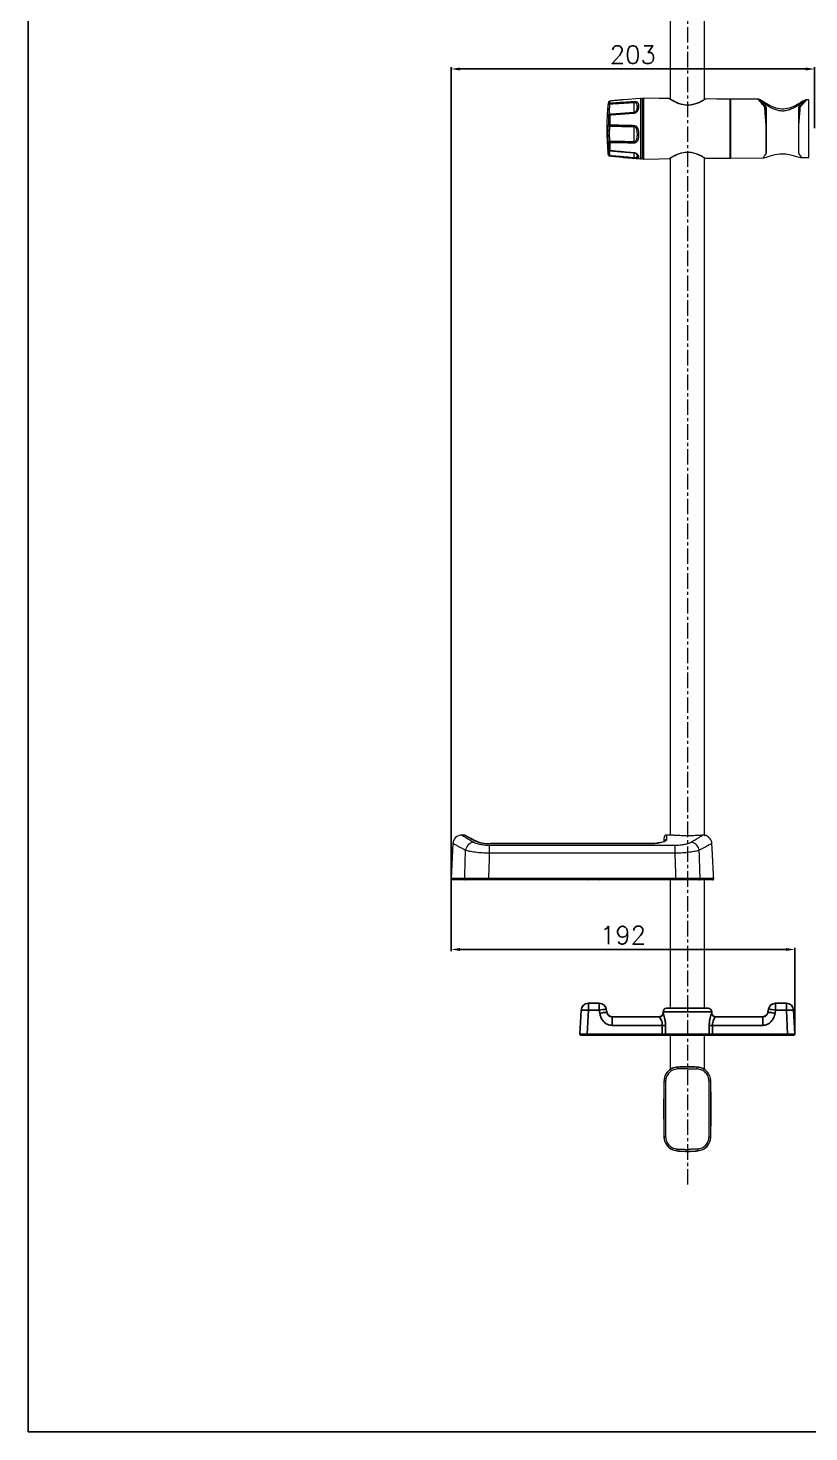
# Model space of a CAD drawing. Extents: x 277 to 1117, y -415 to 773.
# Drawn here: x 277 to 713, y -415 to 369 of the extents above; entities that cross this region are included whole.
import ezdxf

# ---------------------------------------------------------------- set-up
doc = ezdxf.new("R2010")
doc.units = 0
doc.header["$LTSCALE"] = 23.1
doc.header["$MEASUREMENT"] = 0
doc.linetypes.add('CENTER', pattern=[0.6, 0.375, -0.075, 0.075, -0.075])
doc.layers.get('0').update_dxf_attribs({"linetype": 'CONTINUOUS'})
doc.layers.get('Defpoints').update_dxf_attribs({"linetype": 'CONTINUOUS'})
doc.styles.get("Standard").update_dxf_attribs({"font": 'txt.shx', "bigfont": 'whgtxt.shx'})
doc.dimstyles.get("Standard").update_dxf_attribs({"dimtxt": 2.5, "dimasz": 0.18, "dimexe": 0.18, "dimexo": 0.0625, "dimgap": 0.09, "dimtad": 0, "dimtih": 1, "dimtoh": 1, "dimdec": 4, "dimzin": 0, "dimdsep": 46, "dimtxsty": 'Standard', "dimcen": 0.09, "dimadec": 0, "dimazin": 0, "dimtp": 0.001, "dimtm": 0.001, "dimtfac": 1, "dimtdec": 4, "dimtofl": 0, "dimtmove": 0, "dimatfit": 0, "dimfxl": 0, "dimtolj": 1, "dimtzin": 0, "dimarcsym": 0})

# ---------------------------------------------------------------- blocks, each defined once
blk = doc.blocks.new('*D91')
at = {"color": 2, "lineweight": -2, "transparency": 16777216}
for p, q in [((513.45, -105.69), (513.45, 346.94)), ((518.45, 345.94), (711.36, 345.94)), ((716.36, 312.95), (716.36, 346.94))]:
    blk.add_line(p, q, dxfattribs=at)
at = {"color": 2, "transparency": 16777216}
for points in [[(518.45, 346.77), (518.45, 345.1), (513.45, 345.94)], [(711.36, 346.77), (711.36, 345.1), (716.36, 345.94)]]:
    blk.add_solid(points, dxfattribs=at)
at = {"layer": 'Defpoints', "color": 0, "transparency": 16777216}
for p in [(716.36, 345.94), (716.36, 312.65), (513.45, -105.99)]:
    blk.add_point(p, dxfattribs=at)
at = {"color": 2, "transparency": 16777216, "insert": (614.9, 353.94), "char_height": 10, "attachment_point": 5}
blk.add_mtext('\\A1;203', dxfattribs=at)
blk = doc.blocks.new('*D92')
at = {"color": 2, "lineweight": -2, "transparency": 16777216}
for p, q in [((513.45, -105.99), (513.45, -146.61)), ((518.45, -145.61), (700.33, -145.61)), ((705.33, -192.57), (705.33, -144.61))]:
    blk.add_line(p, q, dxfattribs=at)
at = {"color": 2, "transparency": 16777216}
for points in [[(518.45, -144.78), (518.45, -146.44), (513.45, -145.61)], [(700.33, -144.78), (700.33, -146.44), (705.33, -145.61)]]:
    blk.add_solid(points, dxfattribs=at)
at = {"layer": 'Defpoints', "color": 0, "transparency": 16777216}
for p in [(513.45, -105.69), (705.33, -145.61), (705.33, -192.87)]:
    blk.add_point(p, dxfattribs=at)
at = {"color": 2, "transparency": 16777216, "insert": (609.39, -137.61), "char_height": 10, "attachment_point": 5}
blk.add_mtext('\\A1;192', dxfattribs=at)

msp = doc.modelspace()

# ---------------------------------------------------------------- linework, layer by layer
at = {"color": 1, "linetype": 'CENTER', "lineweight": 0}
msp.add_line((645.365, 577.236), (645.365, -277.065), dxfattribs=at)
at = {"color": 7, "linetype": 'Continuous', "lineweight": 15}
for p, q in [((635.815, 404.032), (635.815, 329.069)), ((654.915, 328.816), (654.915, 404.031)), ((619.27, 329.552), (609.775, 328.721)), ((620.862, 329.642), (620.862, 295.652)), ((635.235, 329.374), (635.242, 329.37)), ((655.478, 329.166), (655.477, 329.165)), ((601.255, 327.18), (601.255, 326.131)), ((620.357, 296.152), (620.357, 329.142)), ((685.028, 329.01), (669.357, 329.147)), ((669.357, 329.147), (669.357, 296.167)), ((707.371, 324.211), (707.373, 324.124)), ((713.193, 328.764), (711.679, 328.778)), ((707.357, 313.449), (707.357, 298.935)), ((601.195, 298.605), (601.203, 298.551)), ((601.203, 298.551), (601.283, 297.995)), ((689.357, 298.741), (689.341, 298.686)), ((707.365, 298.878), (707.357, 298.935)), ((707.361, 298.906), (707.361, 298.878)), ((707.495, 298.619), (707.372, 298.824)), ((609.775, 296.573), (619.27, 295.742)), ((619.27, 296.625), (619.27, 295.742)), ((635.211, 295.904), (635.215, 295.906)), ((635.815, 296.232), (635.815, -81.765)), ((654.915, -81.937), (654.915, 296.421)), ((655.494, 296.117), (655.499, 296.114)), ((669.357, 296.147), (688.282, 296.312)), ((669.357, 296.167), (669.357, 296.147)), ((708.442, 296.488), (713.193, 296.53)), ((520.866, -81.725), (519.459, -81.725)), ((521.417, -81.83), (520.865, -81.725)), ((632.365, -85.681), (632.365, -83.225)), ((635.316, -81.725), (633.865, -81.725)), ((514.47, -86.462), (513.447, -105.989)), ((624.365, -86.478), (535.73, -86.478)), ((521.699, -106.725), (514.146, -106.725)), ((638.996, -106.725), (534.533, -106.725)), ((635.815, -106.725), (635.115, -106.725)), ((635.815, -106.725), (635.815, -178.394)), ((659.351, -106.725), (651.83, -106.725)), ((654.915, -178.394), (654.915, -106.725)), ((659.351, -106.725), (656.931, -106.725)), ((660.057, -106.025), (660.056, -105.989)), ((660.056, -105.989), (660.056, -105.989)), ((660.057, -106.025), (660.057, -106.025)), ((635.815, -193.394), (635.815, -212.52)), ((654.915, -212.543), (654.915, -193.394)), ((643.117, -258.28), (643.117, -258.28))]:
    msp.add_line(p, q, dxfattribs=at)
at = {"color": 2, "linetype": 'Continuous', "lineweight": 15}
for p, q in [((619.27, 329.552), (619.27, 296.625)), ((602.16, 328.053), (602.16, 326.941)), ((615.531, 327.295), (615.531, 321.609)), ((669.159, 312.615), (669.159, 329.153)), ((713.193, 313.447), (713.193, 328.764)), ((601.255, 319.718), (601.255, 314.691)), ((602.16, 320.143), (602.16, 314.814)), ((615.531, 313.75), (615.531, 305.321)), ((669.159, 296.141), (669.159, 312.615)), ((713.193, 296.53), (713.193, 313.447)), ((601.255, 305.185), (601.255, 301.207)), ((602.16, 304.737), (602.16, 300.519)), ((615.531, 299.186), (615.531, 296.359)), ((633.865, -84.211), (633.865, -81.725)), ((534.997, -91.893), (534.997, -87.381)), ((534.997, -87.381), (638.533, -87.381)), ((638.533, -91.893), (534.997, -91.893)), ((535.73, -86.536), (535.73, -86.478)), ((535.73, -86.536), (624.365, -86.536)), ((624.365, -86.478), (624.365, -86.536)), ((638.533, -91.893), (638.533, -87.381)), ((521.071, -105.989), (513.447, -105.989)), ((534.533, -106.725), (534.533, -105.989)), ((638.996, -105.989), (534.533, -105.989)), ((638.996, -106.725), (638.996, -105.989)), ((660.056, -105.989), (652.458, -105.989))]:
    msp.add_line(p, q, dxfattribs=at)
for p, q in [((590.082, -107.264), (590.082, -107.254)), ((596.133, -107.254), (596.135, -107.264)), ((586.087, -179.443), (585.384, -192.867)), ((596.133, -175.644), (590.082, -175.644)), ((596.135, -175.654), (590.082, -175.654)), ((600.376, -180.673), (600.074, -178.958)), ((633.771, -178.394), (645.356, -178.394)), ((645.356, -178.394), (656.941, -178.394)), ((690.336, -180.673), (690.638, -178.958)), ((694.579, -175.644), (694.577, -175.654)), ((694.577, -175.654), (700.63, -175.654)), ((700.63, -175.644), (694.579, -175.644)), ((700.63, -175.654), (700.63, -175.644)), ((704.625, -179.443), (705.328, -192.867)), ((629.759, -183.144), (603.329, -183.144)), ((629.759, -183.144), (603.329, -183.144)), ((631.772, -180.359), (631.757, -181.178)), ((658.955, -181.179), (658.94, -180.359)), ((687.383, -183.144), (660.953, -183.144)), ((660.953, -183.144), (687.383, -183.144)), ((589.381, -193.394), (585.883, -193.394)), ((657.141, -193.394), (633.571, -193.394)), ((701.331, -193.394), (659.355, -193.394)), ((704.829, -193.394), (701.331, -193.394))]:
    msp.add_line(p, q)
at = {"color": 2}
for p, q in [((589.381, -192.876), (590.082, -179.513)), ((590.082, -175.654), (590.082, -179.513)), ((590.082, -179.513), (596.135, -179.513)), ((596.135, -175.654), (596.135, -179.513)), ((596.135, -179.513), (596.437, -181.228)), ((694.577, -179.513), (694.275, -181.228)), ((694.577, -175.654), (694.577, -179.513)), ((700.63, -179.513), (694.577, -179.513)), ((700.63, -175.654), (700.63, -179.513)), ((701.331, -192.876), (700.63, -179.513)), ((603.329, -187.969), (631.365, -187.969)), ((658.94, -180.359), (631.772, -180.359)), ((687.383, -187.969), (659.347, -187.969)), ((589.381, -192.876), (589.381, -193.394)), ((589.381, -192.876), (631.357, -192.876)), ((631.357, -193.394), (589.381, -193.394)), ((631.357, -192.876), (631.357, -193.394)), ((633.128, -192.885), (657.584, -192.885)), ((659.355, -193.394), (659.355, -192.876)), ((659.355, -192.876), (701.331, -192.876)), ((701.331, -193.394), (701.331, -192.876))]:
    msp.add_line(p, q, dxfattribs=at)
msp.add_lwpolyline([(277.37, -414.94), (1117.37, -414.94), (1117.37, 773.06), (277.37, 773.06)], close=True)
at = {"color": 7, "linetype": 'Continuous', "lineweight": 15, "flags": 128}
for points in [[(635.235, 329.392), (629.637, 329.477), (620.862, 329.642)], [(639.376, 327.078), (639.053, 327.226), (637.835, 327.832), (636.792, 328.412), (636.346, 328.676), (635.968, 328.907), (635.651, 329.105), (635.416, 329.254), (635.221, 329.382), (635.235, 329.374)], [(655.329, 329.117), (655.327, 329.116), (655.298, 329.099), (655.199, 329.04), (655.029, 328.942), (654.792, 328.804), (654.49, 328.63), (654.128, 328.424), (653.71, 328.189), (653.201, 327.913), (652.626, 327.617), (651.988, 327.312), (651.294, 327.007), (650.553, 326.716), (649.777, 326.448), (648.974, 326.213), (648.24, 326.037), (647.438, 325.892), (646.636, 325.796), (645.832, 325.749), (645.037, 325.752), (644.262, 325.806), (643.502, 325.906), (642.735, 326.052), (641.965, 326.242), (641.203, 326.471), (640.456, 326.733), (639.723, 327.024), (639.017, 327.332), (638.354, 327.649), (637.742, 327.962), (637.193, 328.26), (636.713, 328.533), (636.305, 328.774), (635.971, 328.975), (635.737, 329.116), (635.553, 329.226), (635.432, 329.296), (635.387, 329.321), (635.366, 329.332), (635.336, 329.345), (635.311, 329.353), (635.275, 329.361), (635.242, 329.363)], [(655.478, 329.159), (655.459, 329.16), (655.41, 329.151), (655.373, 329.139), (655.353, 329.13), (655.346, 329.126), (655.343, 329.125), (655.34, 329.123), (655.337, 329.122), (655.335, 329.12), (655.329, 329.117), (655.273, 329.084), (655.147, 329.009), (654.954, 328.893), (654.698, 328.739), (654.384, 328.551), (653.989, 328.321), (653.525, 328.061), (652.994, 327.777), (652.395, 327.478), (651.735, 327.171), (651.021, 326.869), (650.265, 326.582), (649.477, 326.322), (648.672, 326.101), (647.86, 325.925), (647.045, 325.799), (646.241, 325.725), (645.454, 325.705), (644.681, 325.735), (643.902, 325.813), (643.119, 325.937), (642.342, 326.106), (642.069, 326.176), (641.65, 326.295), (640.874, 326.544), (640.126, 326.821), (639.407, 327.121), (638.726, 327.435), (638.091, 327.753), (637.509, 328.064), (636.99, 328.357), (636.538, 328.621), (636.203, 328.82), (635.911, 328.995), (635.683, 329.134), (635.519, 329.234), (635.431, 329.29), (635.411, 329.303), (635.412, 329.302)], [(655.477, 329.165), (655.445, 329.144), (655.184, 328.978), (654.718, 328.692), (654.056, 328.302), (653.204, 327.832), (652.073, 327.266), (650.73, 326.689), (649.504, 326.262), (648.147, 325.913), (647.302, 325.765), (645.98, 325.647), (644.603, 325.672), (643.287, 325.837), (641.994, 326.129), (640.639, 326.565), (639.376, 327.078)], [(655.519, 329.185), (655.406, 329.164), (655.3, 329.096)], [(669.159, 329.153), (661.835, 329.16), (655.477, 329.187)], [(601.221, 326.869), (601.203, 326.742), (601.195, 326.688)], [(711.662, 328.775), (711.616, 328.774), (711.337, 328.722), (711.03, 328.603), (710.652, 328.407), (710.185, 328.137), (709.472, 327.706), (708.692, 327.23), (707.874, 326.742), (707.025, 326.253), (705.843, 325.617), (704.62, 325.024), (703.302, 324.478), (702.247, 324.119), (701.055, 323.81), (700.146, 323.648), (699.148, 323.55), (698.066, 323.54), (696.912, 323.641), (695.781, 323.848), (694.77, 324.118), (693.481, 324.566), (692.451, 325), (691.65, 325.378), (690.951, 325.733), (690.317, 326.074), (689.702, 326.421), (688.956, 326.857), (688.106, 327.374), (687.51, 327.743), (686.954, 328.089), (686.494, 328.372), (685.958, 328.684), (685.565, 328.88), (685.401, 328.943), (685.114, 329.001), (685.08, 328.997)], [(689.096, 324.981), (688.42, 325.642), (687.7, 326.362), (687.174, 326.899), (686.811, 327.278), (686.578, 327.527), (686.39, 327.731), (686.217, 327.925), (686.067, 328.097), (685.958, 328.23), (685.926, 328.262), (685.927, 328.26)], [(710.772, 328.019), (710.772, 328.021), (710.741, 327.99), (710.563, 327.777), (710.314, 327.496), (710.127, 327.293), (709.895, 327.045), (709.533, 326.666), (709.008, 326.131), (708.289, 325.413), (707.618, 324.759)], [(689.357, 298.741), (689.357, 299.434), (689.357, 300.204), (689.357, 301.047), (689.357, 301.957), (689.357, 302.929), (689.357, 303.958), (689.357, 305.038), (689.357, 306.162), (689.357, 307.324), (689.357, 308.516), (689.357, 309.733), (689.357, 310.967), (689.357, 312.211), (689.357, 313.457)], [(635.215, 295.906), (635.311, 295.965), (635.617, 296.156), (636.11, 296.458), (636.791, 296.86), (637.714, 297.37), (638.831, 297.933), (640.257, 298.55), (641.063, 298.843), (641.913, 299.105), (643.239, 299.409), (644.667, 299.587), (646.082, 299.603), (647.521, 299.457), (648.787, 299.196), (649.999, 298.836), (651.269, 298.354), (652.423, 297.831), (653.569, 297.241), (654.069, 296.963), (654.503, 296.714), (655.124, 296.342), (655.335, 296.213), (655.464, 296.134), (655.494, 296.117)], [(635.301, 295.919), (635.326, 295.929), (635.34, 295.935), (635.349, 295.94), (635.358, 295.945), (635.367, 295.95), (635.383, 295.96), (635.458, 296.008), (635.603, 296.101), (635.813, 296.231), (636.091, 296.4), (636.439, 296.605), (636.855, 296.843), (637.339, 297.11), (637.886, 297.399), (638.491, 297.704), (639.156, 298.017), (639.881, 298.329), (640.652, 298.626), (641.452, 298.894), (642.268, 299.124), (643.087, 299.308), (643.902, 299.442), (644.705, 299.524), (645.493, 299.551), (646.255, 299.526), (647.014, 299.453), (647.781, 299.335), (648.552, 299.172), (649.322, 298.969), (650.084, 298.73), (650.827, 298.461), (651.54, 298.17), (652.21, 297.868), (652.827, 297.568), (653.388, 297.281), (653.882, 297.016), (654.307, 296.778), (654.661, 296.573), (654.94, 296.406), (655.146, 296.279), (655.279, 296.196), (655.351, 296.151), (655.364, 296.144), (655.382, 296.135), (655.402, 296.127), (655.434, 296.117), (655.493, 296.109)], [(707.495, 298.619), (708.158, 297.902), (708.619, 297.29), (708.826, 296.846), (708.762, 296.571), (708.47, 296.489), (707.948, 296.547), (707.243, 296.722), (706.339, 296.991), (705.172, 297.349), (703.797, 297.735), (702.18, 298.104), (701.283, 298.257), (700.356, 298.373), (698.706, 298.464), (696.981, 298.396), (695.568, 298.219), (694.193, 297.95), (692.835, 297.604), (691.58, 297.229), (690.343, 296.832), (689.3, 296.51), (688.546, 296.336), (688.263, 296.312), (688.058, 296.34), (687.893, 296.509), (687.964, 296.846), (688.234, 297.294), (688.697, 297.868), (689.22, 298.428)], [(689.317, 298.6), (689.296, 298.526), (689.22, 298.428)], [(620.862, 295.652), (629.637, 295.817), (635.294, 295.902)], [(655.265, 296.192), (655.397, 296.107), (655.519, 296.08)], [(655.499, 296.106), (661.835, 296.134), (669.159, 296.141)], [(632.351, -85.368), (632.339, -85.354), (631.483, -85.64), (630.48, -85.891), (628.975, -86.162), (626.924, -86.388), (624.365, -86.481)], [(632.224, -219.082), (632.17, -222.972), (632.131, -226.863), (632.107, -230.753), (632.098, -234.643), (632.104, -238.534), (632.125, -242.424), (632.16, -246.314), (632.211, -250.204)], [(658.46, -250.226), (658.515, -246.334), (658.556, -242.443), (658.582, -238.551), (658.592, -234.66), (658.588, -230.768), (658.569, -226.876), (658.535, -222.985), (658.486, -219.094)]]:
    msp.add_lwpolyline(points, dxfattribs=at)
at = {"color": 2, "linetype": 'Continuous', "lineweight": 15, "flags": 128}
for points in [[(602.154, 300.318), (608.204, 299.769), (615.525, 299.101)], [(658.454, -250.221), (658.51, -246.331), (658.551, -242.44), (658.576, -238.55), (658.587, -234.66), (658.583, -230.769), (658.564, -226.879), (658.53, -222.989), (658.481, -219.099)]]:
    msp.add_lwpolyline(points, dxfattribs=at)
at = {"color": 2, "flags": 128}
for points in [[(633.145, -187.934), (633.131, -191.932), (633.128, -192.885)], [(657.584, -192.885), (657.572, -189.396), (657.567, -187.934)]]:
    msp.add_lwpolyline(points, dxfattribs=at)
at = {"color": 7, "linetype": 'Continuous', "lineweight": 15}
for centre, radius, start, end in [((619.357, 328.555), 1, 0, 95), ((620.857, 329.142), 0.5, 89.42, 180), ((717.133, 312.67), 116.78, 172.955732, 186.930427), ((602.247, 327.057), 1, 94.997075, 172.927936), ((602.211, 325.973), 0.969, 93.030229, 170.617561), ((669.157, 328.953), 0.2, 0, 89.42), ((688.509, 324.361), 0.849, 359.083708, 48.350734), ((708.192, 324.145), 0.836, 133.003018, 181.249127), ((602.05, 319.199), 0.95, 83.36919, 146.907638), ((601.994, 312.637), 2.183, 85.650268, 109.804021), ((602.057, 305.667), 0.936, 211.015033, 276.29824), ((602.247, 298.237), 1, 187.072064, 265.002925), ((619.357, 296.738), 1, 265, 0), ((620.857, 296.152), 0.5, 180, 270.58), ((669.157, 296.341), 0.2, 270.58, 0), ((519.463, -86.725), 5, 90, 177), ((755.267, 351.96), 492.808, 241.671625, 242.508895), ((534.852, -66.599), 19.901, 249.189473, 272.527064), ((633.865, -83.225), 1.5, 90, 180), ((655.132, -82.36), 0.476, 75.616242, 117.227608), ((514.146, -106.025), 0.7, 177, 270), ((659.357, -106.025), 0.7, 359.999554, 2.99999), ((645.295, -311.06), 99.996, 86.764143, 93.164895), ((645.362, -198.385), 59.954, 264.308534, 267.277193), ((645.563, -187.889), 70.433, 268.009275, 272.098099), ((645.366, -198.35), 59.989, 272.652016, 275.618947)]:
    msp.add_arc(centre, radius, start, end, dxfattribs=at)
at = {"color": 2, "linetype": 'Continuous', "lineweight": 15}
for centre, radius, start, end in [((620.585, 327.561), 5.061, 176.989734, 183.010266), ((619.055, 321.384), 3.531, 176.350518, 183.649482), ((618.139, 324.416), 0.997, 90.982049, 152.093859), ((618.113, 324.118), 0.979, 89.438569, 150.77646), ((624.968, 314.108), 9.444, 177.82651, 182.17349), ((617.992, 311.919), 2.357, 251.871645, 273.173317), ((618.054, 311.177), 2.08, 247.524944, 271.885927), ((602.149, 301.445), 0.925, 194.912956, 270.677931), ((602.221, 301.248), 0.941, 224.274407, 266.119006), ((625.566, 304.952), 10.041, 177.89422, 182.10578), ((617.292, 299.138), 1.767, 175.161931, 181.195273), ((615.462, 297.175), 1.928, 38.028748, 88.111532), ((616.795, 296.215), 1.272, 173.48993, 186.51007), ((618.183, 297.782), 0.984, 200.14023, 266.490018), ((618.197, 297.641), 0.996, 199.698819, 265.723622), ((526.836, -90.963), 5.351, 98.572212, 172.365823), ((527.257, -86.299), 1.216, 64.070111, 96.288195), ((633.856, -85.707), 1.496, 89.6555, 165.713871), ((646.693, -90.963), 5.351, 7.634177, 81.427788), ((521.74, -106.055), 0.672, 174.339536, 266.577315), ((651.79, -106.055), 0.672, 273.422685, 5.660464), ((645.295, -311.075), 100.005, 86.767667, 93.161298), ((648.079, -211.602), 8.228, 177.82348, 184.781586), ((642.556, -211.594), 8.306, 355.162713, 2.055295), ((636.458, 0.599), 219.784, 268.912756, 269.155142), ((654.372, 9.616), 228.813, 270.779521, 271.012416), ((636.215, -466.042), 215.934, 90.798569, 91.045287), ((654.387, -454.489), 204.368, 88.878212, 89.138975), ((647.325, -257.988), 7.829, 172.638181, 179.941153), ((643.259, -257.992), 7.899, 0.037196, 7.274839)]:
    msp.add_arc(centre, radius, start, end, dxfattribs=at)
for centre, radius, start, end in [((590.081, -179.653), 3.999, 89.992425, 176.993449), ((590.082, -179.644), 4, 89.994, 177), ((596.133, -179.644), 4, 10, 89.988753), ((596.135, -179.653), 3.999, 10.004816, 90.011028), ((633.771, -180.394), 2, 90, 179), ((656.941, -180.394), 2, 1, 90), ((694.577, -179.653), 3.999, 89.988972, 169.995184), ((694.579, -179.644), 4, 90.024751, 170), ((700.631, -179.653), 3.999, 3.006551, 90.007575), ((700.63, -179.644), 4, 3, 89.980665), ((603.329, -180.144), 3, 190, 265.631397), ((629.758, -181.144), 2, 273.164282, 359.007562), ((660.954, -181.144), 2, 180.976825, 268.804846), ((687.383, -180.144), 3, 274.369596, 350), ((585.883, -192.894), 0.5, 177, 270), ((704.829, -192.894), 0.5, 270, 3)]:
    msp.add_arc(centre, radius, start, end)
at = {"color": 2}
for centre, radius, start, end in [((587.584, -208.157), 28.752, 85.01597, 92.983662), ((602.14, -207.881), 28.997, 94.085993, 101.952677), ((688.572, -207.881), 28.997, 78.047323, 85.914007), ((703.128, -208.157), 28.752, 87.016338, 94.98403), ((633.602, -192.919), 0.475, 175.83749, 266.244407), ((657.11, -192.919), 0.475, 273.755593, 4.16251)]:
    msp.add_arc(centre, radius, start, end, dxfattribs=at)
for centre, major_axis, ratio, start_param, end_param in [((645.356, -214.582), (0, 463.356), 0.0302453, 1.5133295, 1.5239336), ((645.356, -214.582), (0, 463.356), 0.0302453, -1.5239336, -1.5133295), ((589.388, -192.894), (-4.004, 0.026), 0.0043473, -1.5691692, -0.0001994), ((701.324, -192.894), (4.004, 0.026), 0.0043473, 0.0001994, 1.5691692)]:
    msp.add_ellipse(centre, major_axis=major_axis, ratio=ratio, start_param=start_param, end_param=end_param, dxfattribs=at)
at = {"color": 2, "linetype": 'Continuous', "lineweight": 15}
for points, knots in [([(601.255, 319.718), (601.222, 319.853), (601.155, 320.122), (601.089, 320.682), (601.047, 321.349), (601.033, 322.127), (601.047, 323.001), (601.088, 323.966), (601.155, 325.008), (601.221, 325.757), (601.255, 326.131)], [0, 0, 0, 0, 0.1249222, 0.2496908, 0.3747832, 0.4998279, 0.6244566, 0.7491197, 0.8745114, 1, 1, 1, 1]), ([(601.255, 326.131), (601.278, 326.178), (601.322, 326.27), (601.532, 326.371), (601.815, 326.435), (602.044, 326.435), (602.16, 326.435)], [0, 0, 0, 0, 0.2568218, 0.4999986, 0.7460126, 1, 1, 1, 1]), ([(602.16, 320.608), (602.127, 320.732), (602.061, 320.978), (601.995, 321.491), (601.954, 322.096), (601.94, 322.796), (601.954, 323.585), (601.995, 324.459), (602.06, 325.408), (602.127, 326.092), (602.16, 326.435)], [0, 0, 0, 0, 0.126533, 0.2519883, 0.3764055, 0.4998264, 0.6233291, 0.7478313, 0.873375, 1, 1, 1, 1]), ([(615.531, 327.295), (615.633, 327.299), (615.836, 327.306), (616.116, 327.261), (616.319, 327.193), (616.461, 327.123), (616.648, 327.007), (616.815, 326.839), (616.954, 326.618), (617.079, 326.342), (617.181, 325.942), (617.243, 325.421), (617.253, 325.062), (617.259, 324.883)], [0, 0, 0, 0, 0.0625607, 0.1256864, 0.1867641, 0.2183382, 0.2508389, 0.3690316, 0.432965, 0.5006468, 0.6633537, 0.8322305, 1, 1, 1, 1]), ([(617.259, 324.596), (617.255, 324.459), (617.249, 324.189), (617.214, 323.775), (617.153, 323.361), (617.045, 322.932), (616.897, 322.576), (616.722, 322.298), (616.562, 322.103), (616.364, 321.921), (616.118, 321.765), (615.837, 321.649), (615.633, 321.622), (615.531, 321.609)], [0, 0, 0, 0, 0.1262814, 0.2494657, 0.3783604, 0.4990712, 0.6302781, 0.690764, 0.7484693, 0.8128577, 0.874287, 0.9374239, 1, 1, 1, 1]), ([(688.46, 324.965), (688.139, 325.299), (687.512, 325.952), (686.72, 326.803), (686.12, 327.465), (685.685, 327.963), (685.379, 328.329), (685.156, 328.618), (685.008, 328.842), (684.947, 328.987), (685.002, 328.999), (685.028, 329.005)], [0, 0, 0, 0, 0.1476793, 0.2884041, 0.4228648, 0.5200984, 0.6146257, 0.7068526, 0.7972164, 0.9049845, 1, 1, 1, 1]), ([(688.46, 324.965), (688.535, 325.005), (688.69, 325.085), (688.915, 325.098), (689.021, 325.03), (689.074, 324.996)], [0, 0, 0, 0, 0.3226342, 0.6605032, 1, 1, 1, 1]), ([(689.357, 313.457), (689.32, 314.003), (689.245, 315.095), (689.133, 316.706), (689.02, 318.277), (688.908, 319.792), (688.796, 321.234), (688.684, 322.588), (688.572, 323.85), (688.497, 324.594), (688.46, 324.965)], [0, 0, 0, 0, 0.1249739, 0.24995525, 0.37494408, 0.49994037, 0.62494406, 0.74995532, 0.87497393, 1, 1, 1, 1]), ([(689.357, 324.283), (689.345, 324.373), (689.327, 324.512), (689.215, 324.674), (689.099, 324.785), (688.955, 324.872), (688.746, 324.953), (688.573, 324.961), (688.46, 324.965)], [0, 0, 0, 0, 0.2395069, 0.368394, 0.5000022, 0.6316105, 0.7604976, 1, 1, 1, 1]), ([(708.266, 324.732), (708.228, 324.365), (708.152, 323.631), (708.039, 322.391), (707.925, 321.062), (707.811, 319.648), (707.698, 318.166), (707.584, 316.628), (707.471, 315.052), (707.395, 313.983), (707.357, 313.449)], [0, 0, 0, 0, 0.12497329, 0.24995417, 0.37494272, 0.49993892, 0.62494275, 0.74995419, 0.87497328, 1, 1, 1, 1]), ([(708.266, 324.732), (708.152, 324.728), (707.977, 324.723), (707.765, 324.645), (707.619, 324.559), (707.502, 324.449), (707.388, 324.287), (707.369, 324.148), (707.357, 324.058)], [0, 0, 0, 0, 0.2392576, 0.368232, 0.4999976, 0.6317642, 0.7607402, 1, 1, 1, 1]), ([(708.266, 324.732), (708.188, 324.775), (708.033, 324.86), (707.809, 324.868), (707.667, 324.827), (707.626, 324.76), (707.622, 324.755)], [0, 0, 0, 0, 0.3099267, 0.6207208, 0.9678989, 1, 1, 1, 1]), ([(711.679, 328.765), (711.701, 328.767), (711.764, 328.772), (711.74, 328.666), (711.635, 328.485), (711.478, 328.27), (711.315, 328.062), (711.112, 327.817), (710.872, 327.537), (710.505, 327.12), (709.96, 326.519), (709.186, 325.688), (708.577, 325.055), (708.266, 324.732)], [0, 0, 0, 0, 0.0564892, 0.1614022, 0.2678299, 0.3298562, 0.392835, 0.4569039, 0.5221943, 0.58883, 0.7200442, 0.8568839, 1, 1, 1, 1]), ([(601.255, 305.185), (601.222, 305.593), (601.155, 306.408), (601.089, 307.656), (601.047, 308.907), (601.033, 310.145), (601.047, 311.356), (601.088, 312.526), (601.155, 313.652), (601.221, 314.345), (601.255, 314.691)], [0, 0, 0, 0, 0.1248885, 0.2496908, 0.374767, 0.499828, 0.6244405, 0.7491198, 0.8744776, 1, 1, 1, 1]), ([(602.16, 320.608), (602.049, 320.585), (601.82, 320.538), (601.529, 320.329), (601.319, 320.045), (601.276, 319.825), (601.255, 319.718)], [0, 0, 0, 0, 0.242252, 0.4999994, 0.7577486, 1, 1, 1, 1]), ([(601.255, 314.691), (601.276, 314.625), (601.319, 314.489), (601.529, 314.304), (601.82, 314.161), (602.049, 314.12), (602.16, 314.1)], [0, 0, 0, 0, 0.2422512, 0.5000006, 0.7577479, 1, 1, 1, 1]), ([(602.16, 305.462), (602.127, 305.837), (602.061, 306.584), (601.995, 307.724), (601.954, 308.855), (601.94, 309.97), (601.954, 311.063), (601.995, 312.124), (602.06, 313.15), (602.127, 313.783), (602.16, 314.1)], [0, 0, 0, 0, 0.126533, 0.2519883, 0.3764055, 0.4998265, 0.6233291, 0.7478313, 0.873375, 1, 1, 1, 1]), ([(602.16, 320.608), (602.157, 320.569), (602.152, 320.504), (602.153, 320.338), (602.158, 320.212), (602.16, 320.143)], [0, 0, 0, 0, 0.3946698, 0.6711925, 1, 1, 1, 1]), ([(615.531, 313.75), (615.633, 313.741), (615.836, 313.722), (616.116, 313.594), (616.319, 313.44), (616.461, 313.295), (616.648, 313.065), (616.815, 312.754), (616.954, 312.374), (617.079, 311.915), (617.181, 311.28), (617.243, 310.483), (617.253, 309.947), (617.259, 309.68)], [0, 0, 0, 0, 0.0625607, 0.1256864, 0.1867642, 0.2183382, 0.2508389, 0.3690315, 0.4329649, 0.5006467, 0.6633535, 0.8322305, 1, 1, 1, 1]), ([(617.259, 309.254), (617.255, 309.053), (617.249, 308.655), (617.214, 308.054), (617.153, 307.465), (617.045, 306.874), (616.897, 306.405), (616.722, 306.058), (616.562, 305.822), (616.364, 305.614), (616.118, 305.447), (615.837, 305.336), (615.633, 305.326), (615.531, 305.321)], [0, 0, 0, 0, 0.1262815, 0.2494657, 0.3783603, 0.4990713, 0.6302782, 0.690764, 0.7484692, 0.8128577, 0.874287, 0.9374239, 1, 1, 1, 1]), ([(602.16, 305.462), (602.044, 305.447), (601.815, 305.418), (601.532, 305.348), (601.322, 305.268), (601.278, 305.213), (601.255, 305.185)], [0, 0, 0, 0, 0.2539726, 0.50000135, 0.74316184, 1, 1, 1, 1]), ([(601.268, 301.11), (601.295, 301.007), (601.339, 300.835), (601.457, 300.705), (601.505, 300.653)], [0, 0, 0, 0, 0.5972083, 1, 1, 1, 1]), ([(602.16, 297.501), (602.056, 297.509), (601.844, 297.524), (601.568, 297.644), (601.357, 297.821), (601.297, 297.97), (601.268, 298.043)], [0, 0, 0, 0, 0.243327, 0.5000001, 0.7566732, 1, 1, 1, 1]), ([(602.16, 297.501), (602.127, 297.752), (602.061, 298.252), (601.995, 298.88), (601.954, 299.407), (601.941, 299.82), (601.953, 300.13), (601.983, 300.238), (601.999, 300.293)], [0, 0, 0, 0, 0.1692, 0.3369588, 0.5033295, 0.668368, 0.8335156, 1, 1, 1, 1]), ([(617.259, 297.305), (617.255, 297.24), (617.249, 297.112), (617.214, 296.926), (617.153, 296.751), (617.045, 296.589), (616.897, 296.476), (616.722, 296.406), (616.562, 296.366), (616.364, 296.339), (616.118, 296.329), (615.837, 296.334), (615.633, 296.351), (615.531, 296.359)], [0, 0, 0, 0, 0.12628143, 0.2494657, 0.37836038, 0.49907129, 0.63027814, 0.69076394, 0.74846921, 0.81285766, 0.874287, 0.93742393, 1, 1, 1, 1]), ([(519.464, -81.726), (519.463, -81.725), (519.323, -81.639), (519.811, -81.941), (521.005, -82.676), (523.06, -83.926), (525.045, -85.089), (526.039, -85.672)], [0, 0, 0, 0, 0.0003945, 0.2503896, 0.5016128, 0.7504313, 1, 1, 1, 1]), ([(520.866, -81.726), (520.865, -81.725), (520.732, -81.651), (521.196, -81.91), (522.332, -82.536), (524.288, -83.603), (526.177, -84.594), (527.124, -85.09)], [0, 0, 0, 0, 0.0004978, 0.2502159, 0.5011155, 0.7499588, 1, 1, 1, 1]), ([(526.039, -85.672), (526.494, -85.896), (527.398, -86.339), (529.558, -86.9), (532.139, -87.301), (534.047, -87.354), (534.997, -87.381)], [0, 0, 0, 0, 0.2548486, 0.5058704, 0.7539581, 1, 1, 1, 1]), ([(527.124, -85.09), (527.564, -85.282), (528.44, -85.663), (530.532, -86.137), (533.008, -86.471), (534.823, -86.514), (535.73, -86.536)], [0, 0, 0, 0, 0.2520232, 0.5022474, 0.7515105, 1, 1, 1, 1]), ([(624.365, -86.536), (624.997, -86.526), (626.256, -86.505), (628.066, -86.34), (629.718, -86.094), (631.159, -85.773), (632.336, -85.402), (633.202, -85.004), (633.76, -84.597), (633.83, -84.34), (633.865, -84.211)], [0, 0, 0, 0, 0.1249454, 0.2491307, 0.3738752, 0.4982426, 0.6236714, 0.748647, 0.8744321, 1, 1, 1, 1]), ([(638.533, -87.381), (639.487, -87.354), (641.4, -87.301), (643.984, -86.898), (646.137, -86.337), (647.038, -85.894), (647.491, -85.672)], [0, 0, 0, 0, 0.2471372, 0.4954913, 0.7464708, 1, 1, 1, 1]), ([(647.491, -85.672), (648.272, -85.215), (649.83, -84.304), (650.949, -83.629), (651.507, -83.293)], [0, 0, 0, 0, 0.5011561, 1, 1, 1, 1]), ([(651.507, -83.293), (652.069, -82.951), (653.198, -82.264), (653.653, -81.982), (653.881, -81.84)], [0, 0, 0, 0, 0.4980821, 1, 1, 1, 1]), ([(521.533, -90.252), (520.797, -89.868), (519.336, -89.106), (517.606, -88.178), (515.97, -87.291), (514.848, -86.673), (514.319, -86.38), (514.47, -86.464), (514.471, -86.464)], [0, 0, 0, 0, 0.1682493, 0.3339941, 0.4988399, 0.7498822, 0.9996067, 1, 1, 1, 1]), ([(534.997, -91.893), (533.574, -91.854), (530.733, -91.777), (526.866, -91.385), (523.607, -90.859), (522.223, -90.454), (521.533, -90.252)], [0, 0, 0, 0, 0.2513518, 0.5020677, 0.7512805, 1, 1, 1, 1]), ([(651.997, -90.252), (651.31, -90.453), (649.932, -90.857), (646.682, -91.382), (642.811, -91.776), (639.962, -91.854), (638.533, -91.893)], [0, 0, 0, 0, 0.2474217, 0.4965673, 0.7475325, 1, 1, 1, 1]), ([(659.033, -86.478), (658.953, -86.523), (658.792, -86.612), (658.1, -86.993), (656.91, -87.644), (655.019, -88.67), (653.006, -89.724), (651.997, -90.252)], [0, 0, 0, 0, 0.1666747, 0.333381, 0.5012429, 0.7500386, 1, 1, 1, 1]), ([(534.533, -105.989), (533.135, -105.987), (530.341, -105.983), (526.497, -105.982), (523.207, -105.983), (521.783, -105.987), (521.071, -105.989)], [0, 0, 0, 0, 0.250572, 0.5006001, 0.7504701, 1, 1, 1, 1]), ([(652.458, -105.989), (651.743, -105.987), (650.315, -105.983), (647.016, -105.982), (643.176, -105.983), (640.389, -105.987), (638.996, -105.989)], [0, 0, 0, 0, 0.250572, 0.5006001, 0.7504701, 1, 1, 1, 1]), ([(639.856, -211.29), (638.863, -211.453), (636.875, -211.779), (634.405, -213.606), (632.666, -216.143), (632.414, -218.144), (632.288, -219.145)], [0, 0, 0, 0, 0.2499487, 0.4997833, 0.74956, 1, 1, 1, 1]), ([(658.415, -219.162), (658.291, -218.162), (658.042, -216.162), (656.308, -213.623), (653.84, -211.791), (651.852, -211.461), (650.856, -211.297)], [0, 0, 0, 0, 0.2500021, 0.4998651, 0.7496071, 1, 1, 1, 1]), ([(639.879, -212.288), (639.005, -212.431), (637.257, -212.715), (635.083, -214.312), (633.551, -216.532), (633.329, -218.284), (633.218, -219.161)], [0, 0, 0, 0, 0.2506381, 0.5007567, 0.7502479, 1, 1, 1, 1]), ([(657.485, -219.176), (657.376, -218.301), (657.156, -216.549), (655.629, -214.328), (653.456, -212.726), (651.708, -212.439), (650.832, -212.295)], [0, 0, 0, 0, 0.2493208, 0.4988961, 0.7489165, 1, 1, 1, 1]), ([(632.276, -250.144), (632.394, -251.115), (632.63, -253.058), (634.273, -255.548), (636.621, -257.387), (638.537, -257.782), (639.496, -257.98)], [0, 0, 0, 0, 0.2500088, 0.499928, 0.749758, 1, 1, 1, 1]), ([(633.206, -250.129), (633.31, -250.979), (633.518, -252.681), (634.965, -254.859), (637.032, -256.467), (638.717, -256.812), (639.561, -256.985)], [0, 0, 0, 0, 0.249342, 0.4989765, 0.7490713, 1, 1, 1, 1]), ([(651.095, -256.992), (651.938, -256.82), (653.622, -256.478), (655.691, -254.874), (657.143, -252.697), (657.353, -250.995), (657.459, -250.144)], [0, 0, 0, 0, 0.2506392, 0.5007997, 0.7503803, 1, 1, 1, 1]), ([(651.159, -257.987), (652.117, -257.791), (654.033, -257.399), (656.383, -255.564), (658.03, -253.076), (658.269, -251.133), (658.389, -250.16)], [0, 0, 0, 0, 0.2499508, 0.4998438, 0.7497086, 1, 1, 1, 1]), ([(639.496, -257.98), (641.44, -258.122), (645.327, -258.407), (649.215, -258.127), (651.159, -257.987)], [0, 0, 0, 0, 0.5, 1, 1, 1, 1])]:
    msp.add_open_spline(points, degree=3, knots=knots, dxfattribs=at)
at = {"color": 7, "linetype": 'Continuous', "lineweight": 15}
for points in [[(601.255, 327.18), (601.203, 326.742)], [(609.774, 328.719), (602.16, 328.053)], [(602.16, 326.941), (615.531, 327.827)], [(617.259, 324.883), (617.259, 324.596)], [(618.122, 325.413), (618.123, 325.097)], [(689.357, 324.347), (689.335, 324.479)], [(707.357, 324.127), (707.388, 324.126)], [(711.662, 328.766), (711.679, 328.765)], [(615.531, 321.159), (602.16, 320.143)], [(602.16, 314.814), (615.531, 314.467)], [(618.122, 309.566), (618.123, 309.097)], [(601.255, 298.114), (601.203, 298.551)], [(601.255, 301.207), (601.268, 301.11)], [(601.268, 298.043), (601.255, 298.114)], [(601.505, 300.653), (601.55, 300.595)], [(602.16, 300.519), (602.153, 300.36)], [(602.153, 300.36), (602.155, 300.32)], [(615.531, 304.583), (602.16, 304.737)], [(602.16, 300.519), (615.531, 299.287)], [(616.963, 298.384), (616.977, 298.363)], [(602.153, 297.293), (602.16, 297.241)], [(609.774, 296.575), (602.16, 297.241)], [(615.531, 296.071), (609.774, 296.575)], [(617.259, 297.443), (617.259, 297.305)], [(618.122, 296.8), (618.124, 296.72)], [(618.124, 296.72), (618.123, 296.647)], [(655.251, -81.899), (653.881, -81.84)], [(654.915, -81.885), (655.251, -81.899)], [(660.056, -105.989), (659.033, -86.478)], [(642.514, -258.272), (642.514, -258.265)]]:
    msp.add_open_spline(points, degree=1, dxfattribs=at)
for points, knots in [([(602.16, 326.941), (602.157, 326.896), (602.152, 326.82), (602.153, 326.64), (602.158, 326.507), (602.16, 326.435)], [0, 0, 0, 0, 0.3951443, 0.6715461, 1, 1, 1, 1]), ([(615.531, 327.827), (615.786, 327.832), (616.166, 327.839), (616.611, 327.766), (616.901, 327.687), (617.151, 327.584), (617.443, 327.414), (617.744, 327.119), (617.97, 326.652), (618.093, 326.078), (618.112, 325.636), (618.122, 325.413)], [0, 0, 0, 0, 0.1247312, 0.18639, 0.2502038, 0.3082705, 0.3688278, 0.5006953, 0.6599627, 0.8278742, 1, 1, 1, 1]), ([(618.123, 325.097), (618.113, 324.855), (618.094, 324.376), (617.972, 323.615), (617.778, 322.991), (617.554, 322.536), (617.314, 322.155), (617.002, 321.805), (616.618, 321.516), (616.281, 321.337), (615.917, 321.208), (615.659, 321.175), (615.531, 321.159)], [0, 0, 0, 0, 0.1718084, 0.3395189, 0.4985546, 0.5665087, 0.6303136, 0.7484005, 0.8122109, 0.8738499, 0.9372575, 1, 1, 1, 1]), ([(685.028, 329.005), (685.03, 329.007), (685.035, 329.014), (685.062, 329.002), (685.081, 328.993)], [0, 0, 0, 0, 0.3093965, 1, 1, 1, 1]), ([(686.124, 328.032), (686.147, 328.029), (686.209, 328.02), (686.462, 327.873), (686.823, 327.65), (687.283, 327.348), (687.815, 326.993), (688.41, 326.597), (689.099, 326.148), (689.933, 325.619), (690.896, 325.045), (691.953, 324.466), (693.012, 323.949), (694.091, 323.497), (695.2, 323.12), (696.341, 322.838), (697.501, 322.67), (698.661, 322.625), (699.815, 322.705), (700.962, 322.905), (702.077, 323.208), (703.152, 323.595), (704.2, 324.05), (705.057, 324.478), (705.797, 324.879), (706.377, 325.209), (706.969, 325.563), (707.495, 325.888), (708.082, 326.261), (708.671, 326.643), (709.248, 327.022), (709.737, 327.34), (710.135, 327.588), (710.435, 327.76), (710.549, 327.804), (710.602, 327.824)], [0, 0, 0, 0, 0.0171764, 0.0464996, 0.0769973, 0.1088047, 0.1382454, 0.168016, 0.1988952, 0.2326392, 0.2728524, 0.310043, 0.3456202, 0.3790568, 0.4122141, 0.4455024, 0.4774414, 0.5091695, 0.5409494, 0.572864, 0.6060024, 0.638638, 0.6715533, 0.7073657, 0.726539, 0.7516087, 0.7728852, 0.7968638, 0.8176276, 0.8509921, 0.8820721, 0.91187, 0.9434223, 0.9739172, 1, 1, 1, 1]), ([(689.074, 324.996), (689.077, 324.995), (689.085, 324.992), (689.089, 324.983), (689.092, 324.977)], [0, 0, 0, 0, 0.3250923, 1, 1, 1, 1]), ([(689.357, 324.283), (689.357, 324.303), (689.357, 324.332), (689.357, 324.35), (689.357, 324.348), (689.357, 324.347)], [0, 0, 0, 0, 0.5966704, 0.8169876, 1, 1, 1, 1]), ([(689.357, 324.347), (689.357, 322.704), (689.357, 319.507), (689.357, 314.843), (689.357, 310.443), (689.357, 306.307), (689.357, 302.436), (689.357, 299.944), (689.357, 298.741)], [0, 0, 0, 0, 0.19237327, 0.37446027, 0.54626336, 0.70778532, 0.85902951, 1, 1, 1, 1]), ([(689.357, 316.62), (689.357, 316.625), (689.357, 317.149), (689.357, 318.148), (689.357, 319.585), (689.357, 320.93), (689.357, 322.169), (689.357, 323.304), (689.357, 323.957), (689.357, 324.283)], [0, 0, 0, 0, 0.0017588, 0.1706091, 0.3391176, 0.5056945, 0.6719287, 0.8361218, 1, 1, 1, 1]), ([(707.357, 324.127), (707.357, 324.128), (707.357, 324.13), (707.357, 324.11), (707.357, 324.08), (707.357, 324.058)], [0, 0, 0, 0, 0.1828054, 0.4027793, 1, 1, 1, 1]), ([(707.357, 324.058), (707.357, 323.737), (707.357, 323.093), (707.357, 321.977), (707.357, 320.763), (707.357, 319.296), (707.357, 317.56), (707.357, 315.549), (707.357, 314.15), (707.357, 313.449)], [0, 0, 0, 0, 0.1223272, 0.2449346, 0.3690356, 0.4934844, 0.6611828, 0.8301315, 1, 1, 1, 1]), ([(602.16, 314.814), (602.158, 314.732), (602.153, 314.581), (602.152, 314.332), (602.157, 314.186), (602.16, 314.1)], [0, 0, 0, 0, 0.32880784, 0.60533044, 1, 1, 1, 1]), ([(615.531, 314.467), (615.786, 314.431), (616.166, 314.377), (616.611, 314.12), (616.901, 313.885), (617.151, 313.609), (617.443, 313.189), (617.744, 312.53), (617.97, 311.614), (618.093, 310.6), (618.112, 309.914), (618.122, 309.566)], [0, 0, 0, 0, 0.1247312, 0.18639, 0.2502038, 0.3082705, 0.3688278, 0.5006953, 0.6599626, 0.8278742, 1, 1, 1, 1]), ([(689.357, 313.457), (689.357, 313.996), (689.357, 315.068), (689.357, 316.105), (689.357, 316.62)], [0, 0, 0, 0, 0.50324633, 1, 1, 1, 1]), ([(618.123, 309.097), (618.113, 308.754), (618.094, 308.077), (617.972, 307.11), (617.778, 306.378), (617.554, 305.877), (617.314, 305.474), (617.002, 305.124), (616.618, 304.855), (616.281, 304.699), (615.917, 304.599), (615.659, 304.588), (615.531, 304.583)], [0, 0, 0, 0, 0.1718083, 0.3395188, 0.4985545, 0.5665086, 0.6303135, 0.7484004, 0.8122108, 0.8738499, 0.9372575, 1, 1, 1, 1]), ([(601.038, 300.646), (601.04, 300.766), (601.045, 301.008), (601.088, 301.206), (601.155, 301.292), (601.221, 301.235), (601.255, 301.207)], [0, 0, 0, 0, 0.2491475, 0.4984136, 0.749011, 1, 1, 1, 1]), ([(601.203, 298.551), (601.188, 298.673), (601.141, 299.066), (601.089, 299.618), (601.045, 300.211), (601.04, 300.501), (601.038, 300.646)], [0, 0, 0, 0, 0.13076419, 0.4200224, 0.71006932, 1, 1, 1, 1]), ([(602.16, 305.462), (602.158, 305.38), (602.153, 305.23), (602.152, 304.978), (602.157, 304.826), (602.16, 304.737)], [0, 0, 0, 0, 0.32845322, 0.60485545, 1, 1, 1, 1]), ([(602.155, 300.32), (602.155, 300.318), (602.155, 300.307), (602.156, 300.31), (602.158, 300.313)], [0, 0, 0, 0, 0.1677942, 1, 1, 1, 1]), ([(615.531, 299.287), (615.786, 299.246), (616.166, 299.185), (616.611, 299.001), (616.901, 298.844), (617.151, 298.672), (617.443, 298.422), (617.744, 298.058), (617.97, 297.609), (618.093, 297.169), (618.112, 296.924), (618.122, 296.8)], [0, 0, 0, 0, 0.1247312, 0.18639, 0.2502038, 0.3082704, 0.3688278, 0.5006953, 0.6599626, 0.8278742, 1, 1, 1, 1]), ([(616.977, 298.363), (616.997, 298.335), (617.09, 298.206), (617.179, 297.985), (617.243, 297.709), (617.254, 297.532), (617.259, 297.443)], [0, 0, 0, 0, 0.0824701, 0.3814336, 0.6917342, 1, 1, 1, 1]), ([(602.16, 297.501), (602.158, 297.457), (602.154, 297.37), (602.154, 297.319), (602.153, 297.293)], [0, 0, 0, 0, 0.4999995, 1, 1, 1, 1]), ([(618.123, 296.647), (618.113, 296.546), (618.094, 296.347), (617.972, 296.142), (617.778, 296.034), (617.554, 295.988), (617.314, 295.965), (617.002, 295.965), (616.618, 295.985), (616.281, 296.009), (615.917, 296.038), (615.659, 296.06), (615.531, 296.071)], [0, 0, 0, 0, 0.1718083, 0.3395188, 0.4985545, 0.5665087, 0.6303135, 0.7484005, 0.8122108, 0.8738499, 0.9372576, 1, 1, 1, 1]), ([(653.881, -81.84), (653.222, -81.883), (651.904, -81.969), (649.016, -82.092), (645.812, -82.147), (642.541, -82.114), (639.578, -82.008), (637.178, -81.867), (635.749, -81.761), (635.143, -81.712), (635.316, -81.725), (635.316, -81.725)], [0, 0, 0, 0, 0.1250055, 0.2498656, 0.3746273, 0.4993926, 0.6242574, 0.7492751, 0.8744446, 0.9997135, 1, 1, 1, 1]), ([(655.789, -82.057), (655.73, -82.036), (655.612, -81.993), (655.449, -81.945), (655.315, -81.911), (655.272, -81.903), (655.251, -81.899)], [0, 0, 0, 0, 0.2592446, 0.5136355, 0.7603171, 1, 1, 1, 1]), ([(659.033, -86.478), (658.967, -85.998), (658.836, -85.037), (658.124, -83.749), (657.11, -82.681), (656.23, -82.265), (655.789, -82.057)], [0, 0, 0, 0, 0.2495169, 0.4992702, 0.7491642, 1, 1, 1, 1]), ([(534.533, -106.725), (533.2, -106.725), (530.537, -106.725), (526.872, -106.725), (523.735, -106.725), (522.378, -106.725), (521.699, -106.725)], [0, 0, 0, 0, 0.2505752, 0.5006001, 0.7504669, 1, 1, 1, 1]), ([(651.83, -106.725), (651.149, -106.725), (649.787, -106.725), (646.642, -106.725), (642.981, -106.725), (640.324, -106.725), (638.996, -106.725)], [0, 0, 0, 0, 0.2505752, 0.5006001, 0.7504669, 1, 1, 1, 1]), ([(659.351, -106.725), (659.431, -106.718), (659.594, -106.702), (659.782, -106.591), (659.909, -106.463), (659.99, -106.336), (660.046, -106.189), (660.053, -106.079), (660.057, -106.025)], [0, 0, 0, 0, 0.2185193, 0.4494499, 0.5824485, 0.7075952, 0.8554242, 1, 1, 1, 1]), ([(639.78, -211.222), (638.787, -211.386), (636.801, -211.715), (634.334, -213.546), (632.6, -216.083), (632.349, -218.082), (632.224, -219.082)], [0, 0, 0, 0, 0.2499726, 0.4998226, 0.7495903, 1, 1, 1, 1]), ([(658.481, -219.099), (658.357, -218.1), (658.109, -216.102), (656.38, -213.563), (653.915, -211.727), (651.929, -211.395), (650.934, -211.229)], [0, 0, 0, 0, 0.2499719, 0.4998227, 0.7495898, 1, 1, 1, 1]), ([(632.211, -250.204), (632.329, -251.174), (632.564, -253.114), (634.201, -255.604), (636.544, -257.447), (638.458, -257.845), (639.416, -258.044)], [0, 0, 0, 0, 0.2499775, 0.499884, 0.749741, 1, 1, 1, 1]), ([(651.24, -258.051), (652.197, -257.854), (654.11, -257.458), (656.456, -255.62), (658.097, -253.132), (658.335, -251.192), (658.454, -250.221)], [0, 0, 0, 0, 0.2499789, 0.4998889, 0.7497401, 1, 1, 1, 1]), ([(642.514, -258.265), (642.523, -258.264), (642.542, -258.262), (642.68, -258.265), (642.88, -258.271), (643.038, -258.277), (643.117, -258.28)], [0, 0, 0, 0, 0.2497224, 0.4993883, 0.7493409, 1, 1, 1, 1])]:
    msp.add_open_spline(points, degree=3, knots=knots, dxfattribs=at)
at = {"color": 2, "linetype": 'Continuous', "lineweight": 15}
for points in [[(602.16, 326.435), (615.531, 327.295)], [(615.531, 321.609), (602.16, 320.608)], [(602.16, 314.1), (615.531, 313.75)], [(617.259, 309.68), (617.259, 309.254)], [(615.531, 305.321), (602.16, 305.462)], [(615.531, 296.359), (602.16, 297.501)], [(521.071, -105.989), (521.533, -90.252)], [(534.533, -105.989), (534.997, -91.893)], [(638.996, -105.989), (638.533, -91.893)], [(652.458, -105.989), (651.997, -90.252)], [(639.856, -211.29), (639.78, -211.222)], [(650.856, -211.297), (639.856, -211.29)], [(650.856, -211.297), (650.934, -211.229)], [(632.288, -219.145), (632.163, -234.411)], [(632.288, -219.145), (632.224, -219.082)], [(633.218, -219.161), (633.206, -250.129)], [(645.356, -212.143), (639.879, -212.288)], [(645.356, -212.143), (650.832, -212.295)], [(657.459, -250.144), (657.485, -219.176)], [(658.389, -250.16), (658.415, -219.162)], [(658.415, -219.162), (658.481, -219.099)], [(632.163, -234.411), (632.276, -250.144)], [(632.276, -250.144), (632.211, -250.204)], [(658.454, -250.221), (658.389, -250.16)], [(639.496, -257.98), (639.416, -258.044)], [(639.561, -256.985), (645.328, -257.266)], [(651.095, -256.992), (645.328, -257.266)], [(651.24, -258.051), (651.159, -257.987)]]:
    msp.add_open_spline(points, degree=1, dxfattribs=at)
at = {"color": 2}
for points, knots in [([(600.376, -180.673), (600.314, -180.665), (600.191, -180.651), (599.279, -180.765), (597.98, -180.962), (596.951, -181.139), (596.437, -181.228)], [0, 0, 0, 0, 0.24999956, 0.5, 0.75000014, 1, 1, 1, 1]), ([(596.437, -181.228), (596.644, -182.087), (597.041, -183.736), (598.494, -185.923), (600.251, -187.251), (601.96, -187.878), (602.876, -187.939), (603.329, -187.969)], [0, 0, 0, 0, 0.25203738, 0.48381233, 0.73783476, 0.87032724, 1, 1, 1, 1]), ([(603.329, -183.144), (603.329, -183.212), (603.329, -183.355), (603.329, -184.467), (603.329, -186.086), (603.329, -187.357), (603.329, -187.969)], [0, 0, 0, 0, 0.2405993, 0.4999985, 0.7593953, 1, 1, 1, 1]), ([(631.365, -187.969), (631.365, -187.969), (631.365, -187.44), (631.24, -186.375), (630.778, -184.982), (630.226, -183.87), (629.849, -183.26), (629.765, -183.144), (629.759, -183.144), (629.759, -183.144)], [0, 0, 0, 0, 0.0000076, 0.2027528, 0.4078623, 0.6280693, 0.8561402, 0.9999924, 1, 1, 1, 1]), ([(631.365, -187.969), (631.548, -187.969), (631.914, -187.969), (632.42, -187.962), (632.856, -187.95), (633.049, -187.94), (633.145, -187.934)], [0, 0, 0, 0, 0.2499999, 0.5000004, 0.75, 1, 1, 1, 1]), ([(631.758, -181.179), (631.777, -181.217), (631.827, -181.315), (632.175, -182.223), (632.648, -183.792), (633.06, -185.751), (633.116, -187.199), (633.145, -187.934)], [0, 0, 0, 0, 0.1359506, 0.3536881, 0.5705076, 0.7820128, 1, 1, 1, 1]), ([(657.567, -187.934), (657.596, -187.199), (657.652, -185.751), (658.064, -183.792), (658.537, -182.223), (658.885, -181.315), (658.935, -181.217), (658.954, -181.179)], [0, 0, 0, 0, 0.2179872, 0.4294924, 0.6463119, 0.8640494, 1, 1, 1, 1]), ([(657.567, -187.934), (657.663, -187.94), (657.856, -187.95), (658.292, -187.962), (658.798, -187.969), (659.164, -187.969), (659.347, -187.969)], [0, 0, 0, 0, 0.25, 0.4999996, 0.7500001, 1, 1, 1, 1]), ([(660.953, -183.144), (660.953, -183.144), (660.947, -183.144), (660.863, -183.26), (660.486, -183.87), (659.934, -184.982), (659.472, -186.375), (659.347, -187.44), (659.347, -187.969), (659.347, -187.969)], [0, 0, 0, 0, 0.0000076, 0.1438598, 0.3719307, 0.5921377, 0.7972472, 0.9999924, 1, 1, 1, 1]), ([(694.275, -181.228), (694.068, -182.087), (693.671, -183.736), (692.218, -185.923), (690.461, -187.251), (688.752, -187.878), (687.836, -187.939), (687.383, -187.969)], [0, 0, 0, 0, 0.25203738, 0.48381233, 0.73783476, 0.87032724, 1, 1, 1, 1]), ([(687.383, -183.144), (687.383, -183.212), (687.383, -183.355), (687.383, -184.467), (687.383, -186.086), (687.383, -187.357), (687.383, -187.969)], [0, 0, 0, 0, 0.2405993, 0.4999985, 0.7593953, 1, 1, 1, 1]), ([(690.336, -180.673), (690.398, -180.665), (690.521, -180.651), (691.433, -180.765), (692.732, -180.962), (693.761, -181.139), (694.275, -181.228)], [0, 0, 0, 0, 0.24999956, 0.5, 0.75000014, 1, 1, 1, 1]), ([(631.357, -192.876), (631.408, -192.876), (631.682, -192.876), (632.174, -192.877), (632.757, -192.88), (633.004, -192.883), (633.128, -192.885)], [0, 0, 0, 0, 0.0700952, 0.3799488, 0.68996, 1, 1, 1, 1]), ([(657.584, -192.885), (657.608, -192.884), (657.742, -192.882), (658.083, -192.879), (658.68, -192.876), (659.13, -192.876), (659.355, -192.876)], [0, 0, 0, 0, 0.0706651, 0.3805233, 0.6902697, 1, 1, 1, 1])]:
    msp.add_open_spline(points, degree=3, knots=knots, dxfattribs=at)
for points, knots in [([(603.329, -183.144), (603.17, -183.136), (602.821, -183.12), (602.146, -182.939), (601.38, -182.507), (600.803, -181.832), (600.494, -181.187), (600.414, -180.839), (600.376, -180.673)], [0, 0, 0, 0, 0.112339, 0.2456613, 0.4978343, 0.7494939, 0.8797435, 1, 1, 1, 1]), ([(629.759, -183.144), (630.018, -183.115), (630.536, -183.056), (631.193, -182.603), (631.657, -181.955), (631.724, -181.437), (631.758, -181.179)], [0, 0, 0, 0, 0.2500005, 0.5000079, 0.7500071, 1, 1, 1, 1]), ([(658.954, -181.179), (658.988, -181.437), (659.055, -181.955), (659.519, -182.603), (660.176, -183.056), (660.694, -183.115), (660.953, -183.144)], [0, 0, 0, 0, 0.2499929, 0.4999921, 0.7499995, 1, 1, 1, 1]), ([(687.383, -183.144), (687.542, -183.136), (687.891, -183.12), (688.566, -182.939), (689.332, -182.507), (689.909, -181.832), (690.218, -181.187), (690.298, -180.839), (690.336, -180.673)], [0, 0, 0, 0, 0.112339, 0.2456613, 0.4978343, 0.7494939, 0.8797435, 1, 1, 1, 1]), ([(633.571, -193.394), (633.416, -193.394), (633.106, -193.394), (632.378, -193.394), (631.763, -193.394), (631.42, -193.394), (631.357, -193.394)], [0, 0, 0, 0, 0.3100065, 0.6200187, 0.929898, 1, 1, 1, 1]), ([(659.355, -193.394), (659.074, -193.394), (658.512, -193.394), (657.765, -193.394), (657.338, -193.394), (657.172, -193.394), (657.141, -193.394)], [0, 0, 0, 0, 0.3097578, 0.619513, 0.9293445, 1, 1, 1, 1])]:
    msp.add_open_spline(points, degree=3, knots=knots)

# ---------------------------------------------------------------- dimensions: what is measured, and where the dimension line sits
for base, p1, p2, picture, middle in [((716.357, 345.937), (513.447, -105.989), (716.357, 312.647), '*D91', (614.902, 353.937)), ((705.328, -145.61), (513.447, -105.689), (705.328, -192.867), '*D92', (609.387, -137.61))]:
    dim = msp.add_linear_dim(base=base, p1=p1, p2=p2, dimstyle='Standard', override={"dimtxt": 10, "dimasz": 5, "dimexe": 1, "dimexo": 0.3, "dimgap": 3, "dimtad": 1, "dimtih": 0, "dimtoh": 0, "dimdec": 0, "dimcen": 0, "dimclrd": 2, "dimclre": 2, "dimclrt": 2, "dimtp": 0.1, "dimtm": 0, "dimtfac": 0.5, "dimtdec": 2, "dimatfit": 3})
    dim.commit()
    dim.dimension.update_dxf_attribs({"geometry": picture, "text_midpoint": middle})

doc.saveas('drawing.dxf')
